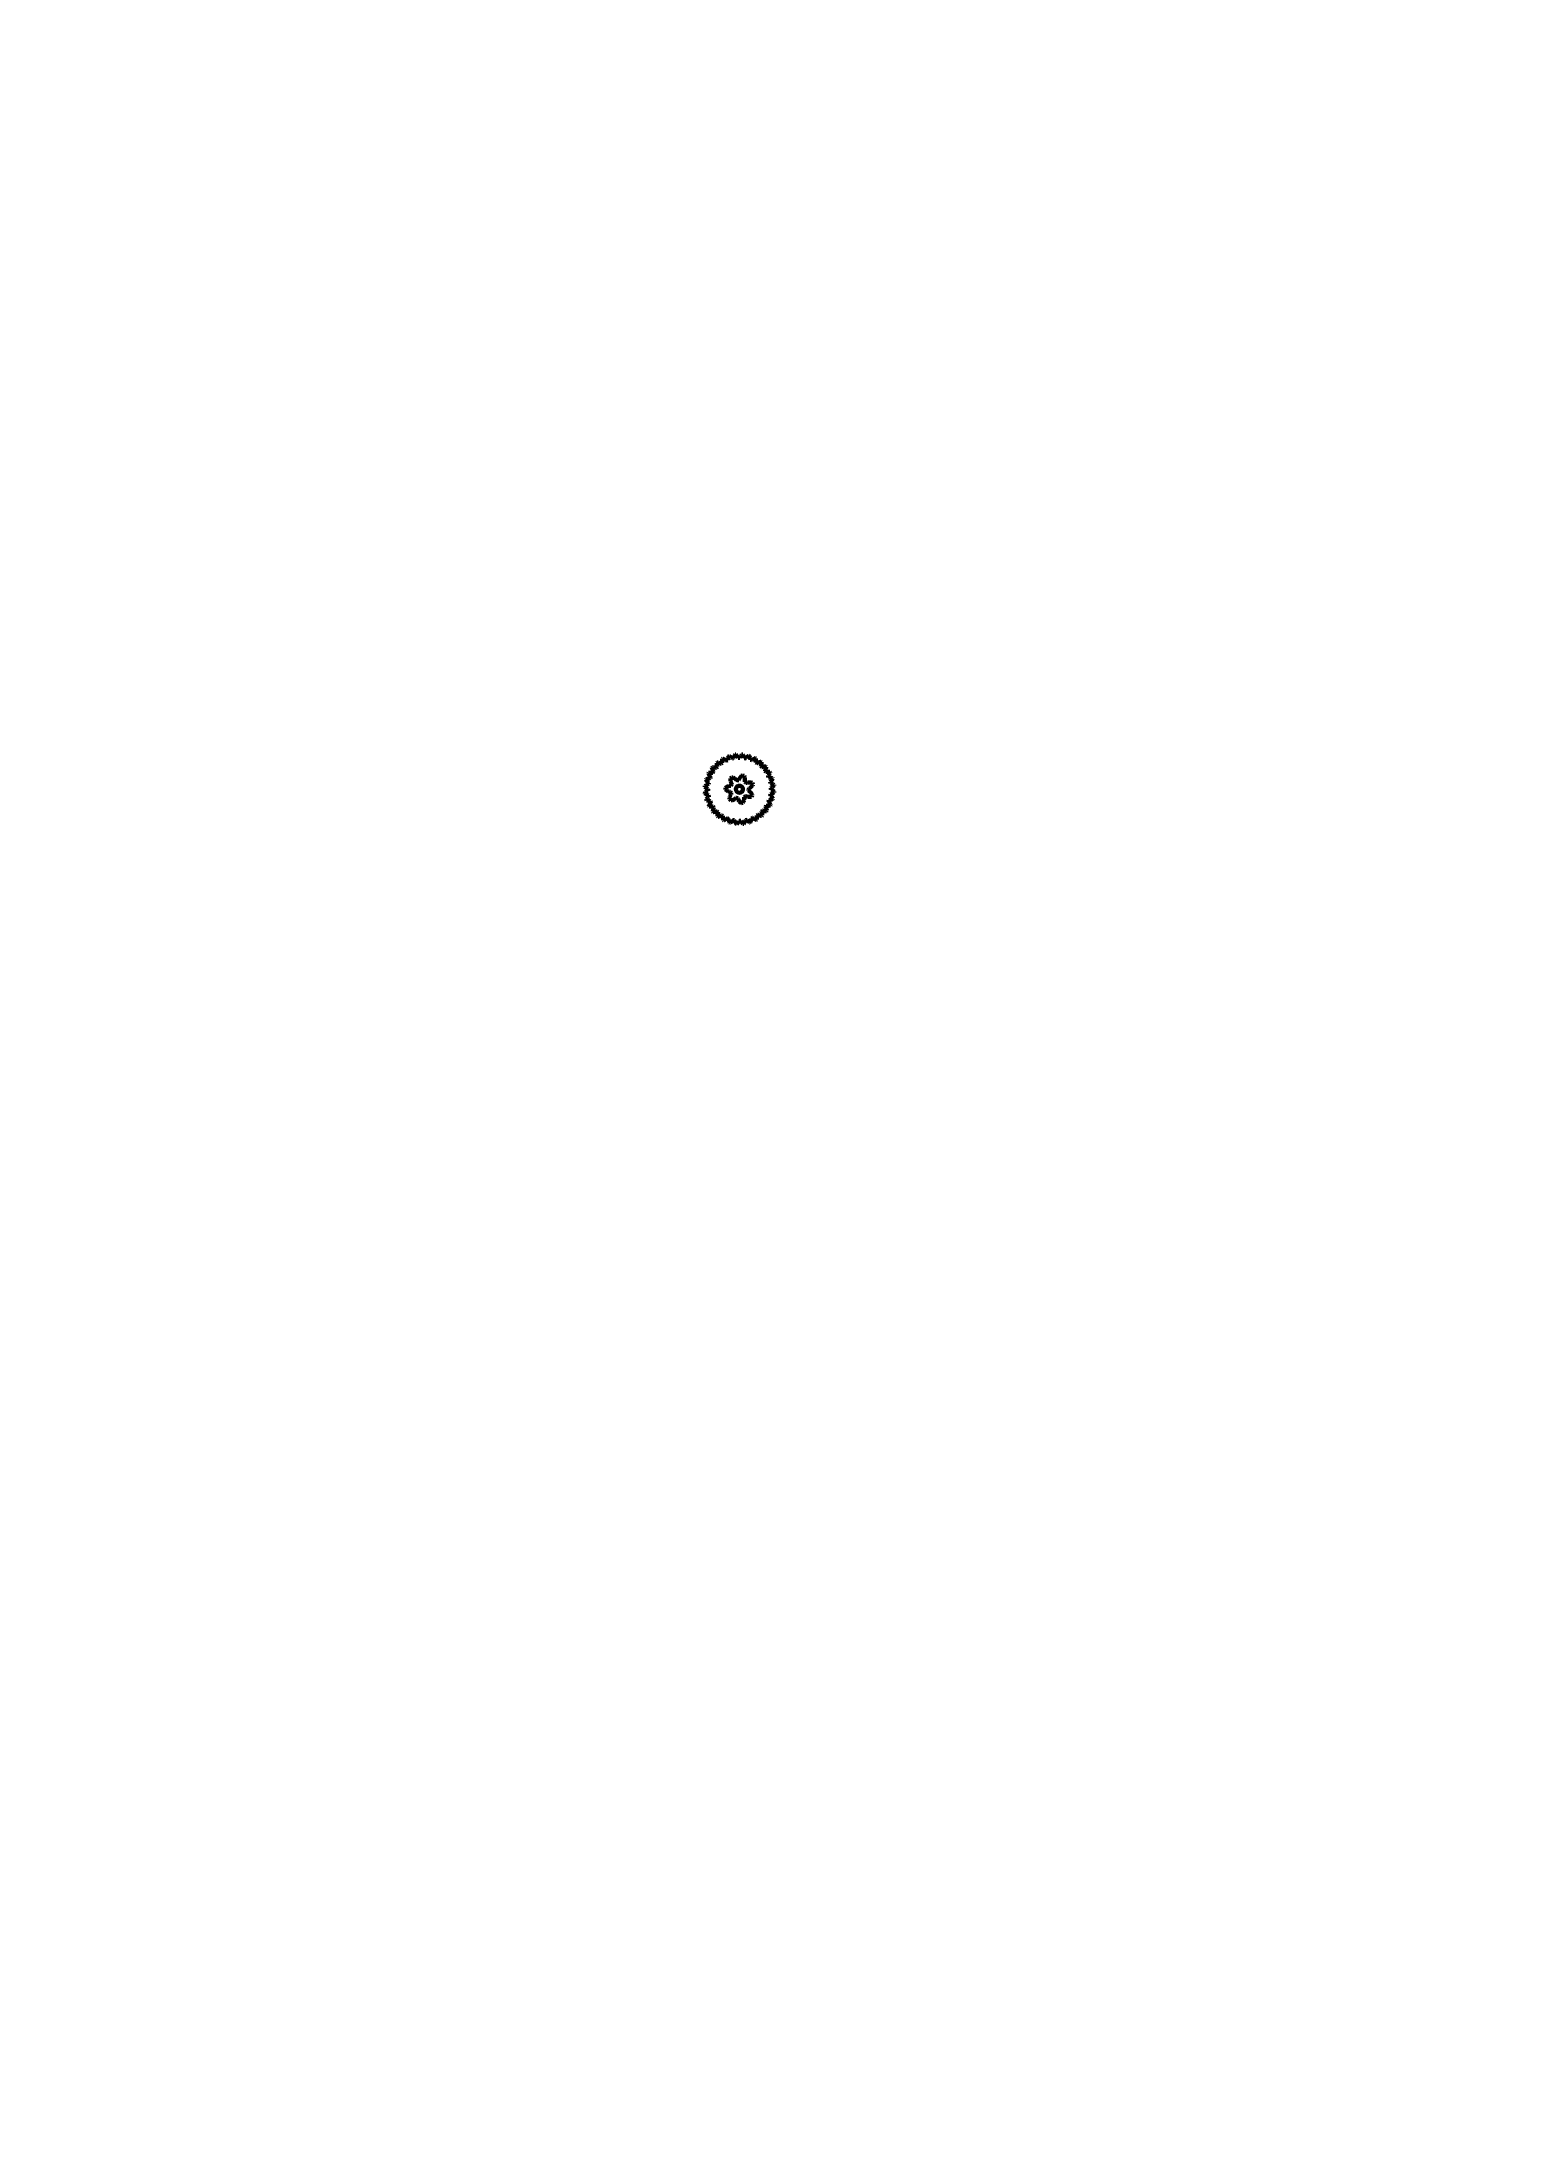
# Model space of a CAD drawing. Header units: millimetres. Extents: x 0 to 210, y 0 to 297.
import ezdxf

# ---------------------------------------------------------------- set-up
doc = ezdxf.new("R2010")
doc.units = ezdxf.units.MM
doc.linetypes.add('K5LT_BASIC', pattern=[0])
doc.layers.add('Системный слой', color=7, linetype='Continuous')

msp = doc.modelspace()

# ---------------------------------------------------------------- linework, layer by layer
at = {"layer": 'Системный слой', "color": 150, "linetype": 'K5LT_BASIC', "lineweight": 60}
for p, q in [((95.71, 193.43), (95.64, 193.34)), ((95.64, 193.34), (95.65, 193.3)), ((95.65, 193.3), (95.67, 193.24)), ((95.67, 193.24), (95.69, 193.19)), ((95.69, 193.19), (95.71, 193.13)), ((95.76, 193.43), (95.71, 193.43)), ((95.71, 193.13), (95.73, 193.08)), ((95.73, 193.08), (95.75, 193.02)), ((95.82, 193.42), (95.76, 193.43)), ((95.88, 193.42), (95.82, 193.42)), ((95.94, 193.41), (95.88, 193.42)), ((95.99, 193.41), (95.94, 193.41)), ((96.05, 193.4), (95.99, 193.41)), ((96.11, 193.39), (96.05, 193.4)), ((96.16, 193.37), (96.11, 193.39)), ((96.19, 193.37), (96.16, 193.37)), ((96.22, 193.36), (96.19, 193.37)), ((96.24, 193.35), (96.22, 193.36)), ((96.26, 193.35), (96.24, 193.35)), ((96.27, 193.35), (96.26, 193.35)), ((96.28, 193.34), (96.27, 193.35)), ((96.42, 193.48), (96.28, 193.34)), ((96.4, 194.12), (96.31, 194.05)), ((96.31, 194.05), (96.32, 194.01)), ((96.32, 194.01), (96.32, 193.95)), ((96.32, 193.95), (96.33, 193.89)), ((96.33, 193.89), (96.34, 193.83)), ((96.34, 193.83), (96.35, 193.77)), ((96.35, 193.77), (96.36, 193.71)), ((96.36, 193.71), (96.37, 193.66)), ((96.37, 193.66), (96.39, 193.6)), ((96.39, 193.6), (96.39, 193.58)), ((96.39, 193.58), (96.4, 193.55)), ((96.44, 194.11), (96.4, 194.12)), ((96.4, 193.55), (96.41, 193.52)), ((96.41, 193.52), (96.41, 193.51)), ((96.41, 193.51), (96.42, 193.5)), ((96.42, 193.5), (96.42, 193.48)), ((96.5, 194.1), (96.44, 194.11)), ((96.56, 194.08), (96.5, 194.1)), ((96.61, 194.06), (96.56, 194.08)), ((96.67, 194.04), (96.61, 194.06)), ((96.72, 194.02), (96.67, 194.04)), ((96.78, 194), (96.72, 194.02)), ((96.83, 193.98), (96.78, 194)), ((96.86, 193.97), (96.83, 193.98)), ((96.88, 193.96), (96.86, 193.97)), ((96.91, 193.95), (96.88, 193.96)), ((96.92, 193.94), (96.91, 193.95)), ((96.93, 193.93), (96.92, 193.94)), ((96.94, 193.93), (96.93, 193.93)), ((97.1, 194.04), (96.94, 193.93)), ((97.1, 194.45), (97.09, 194.39)), ((97.09, 194.39), (97.09, 194.33)), ((97.09, 194.33), (97.09, 194.28)), ((97.09, 194.28), (97.09, 194.22)), ((97.09, 194.22), (97.09, 194.16)), ((97.09, 194.16), (97.09, 194.13)), ((97.09, 194.13), (97.1, 194.11)), ((97.11, 194.57), (97.1, 194.51)), ((97.1, 194.51), (97.1, 194.45)), ((97.1, 194.11), (97.1, 194.08)), ((97.1, 194.08), (97.1, 194.06)), ((97.1, 194.06), (97.1, 194.05)), ((97.1, 194.05), (97.1, 194.04)), ((97.21, 194.67), (97.11, 194.62)), ((97.11, 194.62), (97.11, 194.57)), ((97.25, 194.65), (97.21, 194.67)), ((97.3, 194.62), (97.25, 194.65)), ((97.36, 194.6), (97.3, 194.62)), ((97.41, 194.57), (97.36, 194.6)), ((97.46, 194.54), (97.41, 194.57)), ((97.51, 194.51), (97.46, 194.54)), ((97.56, 194.48), (97.51, 194.51)), ((97.6, 194.45), (97.56, 194.48)), ((97.63, 194.43), (97.6, 194.45)), ((97.65, 194.41), (97.63, 194.43)), ((97.67, 194.4), (97.65, 194.41)), ((97.68, 194.39), (97.67, 194.4)), ((97.69, 194.38), (97.68, 194.39)), ((97.7, 194.37), (97.69, 194.38)), ((97.88, 194.45), (97.7, 194.37)), ((97.89, 194.49), (97.88, 194.48)), ((97.88, 194.48), (97.88, 194.46)), ((97.88, 194.46), (97.88, 194.45)), ((97.9, 194.57), (97.89, 194.54)), ((97.89, 194.54), (97.89, 194.52)), ((97.89, 194.52), (97.89, 194.49)), ((97.92, 194.68), (97.9, 194.63)), ((97.9, 194.63), (97.9, 194.57)), ((97.93, 194.74), (97.92, 194.68)), ((97.94, 194.8), (97.93, 194.74)), ((97.95, 194.86), (97.94, 194.8)), ((97.97, 194.91), (97.95, 194.86)), ((97.99, 194.97), (97.97, 194.91)), ((98, 195.01), (97.99, 194.97)), ((98.11, 195.05), (98, 195.01)), ((98.14, 195.02), (98.11, 195.05)), ((98.19, 194.98), (98.14, 195.02)), ((98.24, 194.95), (98.19, 194.98)), ((98.28, 194.91), (98.24, 194.95)), ((98.33, 194.87), (98.28, 194.91)), ((98.37, 194.83), (98.33, 194.87)), ((98.41, 194.79), (98.37, 194.83)), ((98.45, 194.75), (98.41, 194.79)), ((98.47, 194.73), (98.45, 194.75)), ((98.49, 194.71), (98.47, 194.73)), ((98.51, 194.69), (98.49, 194.71)), ((98.52, 194.68), (98.51, 194.69)), ((98.53, 194.67), (98.52, 194.68)), ((98.54, 194.66), (98.53, 194.67)), ((98.73, 194.7), (98.54, 194.66)), ((98.74, 194.74), (98.73, 194.72)), ((98.73, 194.72), (98.73, 194.71)), ((98.73, 194.71), (98.73, 194.7)), ((98.75, 194.76), (98.74, 194.74)), ((98.76, 194.82), (98.75, 194.79)), ((98.75, 194.79), (98.75, 194.76)), ((98.78, 194.87), (98.76, 194.82)), ((98.8, 194.92), (98.78, 194.87)), ((98.83, 194.98), (98.8, 194.92)), ((98.85, 195.03), (98.83, 194.98)), ((98.88, 195.08), (98.85, 195.03)), ((98.9, 195.14), (98.88, 195.08)), ((98.93, 195.19), (98.9, 195.14)), ((98.95, 195.23), (98.93, 195.19)), ((99.06, 195.24), (98.95, 195.23)), ((99.09, 195.21), (99.06, 195.24)), ((99.13, 195.16), (99.09, 195.21)), ((99.17, 195.12), (99.13, 195.16)), ((99.21, 195.07), (99.17, 195.12)), ((99.25, 195.03), (99.21, 195.07)), ((99.28, 194.98), (99.25, 195.03)), ((99.31, 194.93), (99.28, 194.98)), ((99.34, 194.88), (99.31, 194.93)), ((99.36, 194.86), (99.34, 194.88)), ((99.37, 194.84), (99.36, 194.86)), ((99.39, 194.81), (99.37, 194.84)), ((99.39, 194.8), (99.39, 194.81)), ((99.4, 194.79), (99.39, 194.8)), ((99.41, 194.78), (99.4, 194.79)), ((99.6, 194.78), (99.41, 194.78)), ((99.61, 194.79), (99.6, 194.78)), ((99.62, 194.82), (99.61, 194.8)), ((99.61, 194.8), (99.61, 194.79)), ((99.63, 194.84), (99.62, 194.82)), ((99.65, 194.86), (99.63, 194.84)), ((99.66, 194.89), (99.65, 194.86)), ((99.69, 194.94), (99.66, 194.89)), ((99.72, 194.99), (99.69, 194.94)), ((99.76, 195.03), (99.72, 194.99)), ((99.79, 195.08), (99.76, 195.03)), ((99.83, 195.13), (99.79, 195.08)), ((99.86, 195.18), (99.83, 195.13)), ((99.9, 195.22), (99.86, 195.18)), ((99.93, 195.26), (99.9, 195.22)), ((100.04, 195.25), (99.93, 195.26)), ((100.06, 195.21), (100.04, 195.25)), ((100.09, 195.16), (100.06, 195.21)), ((100.12, 195.1), (100.09, 195.16)), ((100.15, 195.05), (100.12, 195.1)), ((100.18, 195), (100.15, 195.05)), ((100.2, 194.95), (100.18, 195)), ((100.22, 194.89), (100.2, 194.95)), ((100.24, 194.84), (100.22, 194.89)), ((100.25, 194.81), (100.24, 194.84)), ((100.26, 194.79), (100.25, 194.81)), ((100.27, 194.76), (100.26, 194.79)), ((100.28, 194.75), (100.27, 194.76)), ((100.28, 194.74), (100.28, 194.75)), ((100.29, 194.72), (100.28, 194.74)), ((100.48, 194.69), (100.29, 194.72)), ((100.49, 194.7), (100.48, 194.69)), ((100.5, 194.72), (100.49, 194.71)), ((100.49, 194.71), (100.49, 194.7)), ((100.52, 194.74), (100.5, 194.72)), ((100.54, 194.76), (100.52, 194.74)), ((100.56, 194.78), (100.54, 194.76)), ((100.6, 194.82), (100.56, 194.78)), ((100.64, 194.87), (100.6, 194.82)), ((100.68, 194.91), (100.64, 194.87)), ((100.72, 194.95), (100.68, 194.91)), ((100.76, 194.99), (100.72, 194.95)), ((100.81, 195.03), (100.76, 194.99)), ((100.86, 195.06), (100.81, 195.03)), ((100.89, 195.09), (100.86, 195.06)), ((101, 195.06), (100.89, 195.09)), ((101.01, 195.02), (101, 195.06)), ((101.03, 194.96), (101.01, 195.02)), ((101.05, 194.9), (101.03, 194.96)), ((101.07, 194.85), (101.05, 194.9)), ((101.08, 194.79), (101.07, 194.85)), ((101.1, 194.73), (101.08, 194.79)), ((101.11, 194.68), (101.1, 194.73)), ((101.12, 194.62), (101.11, 194.68)), ((101.12, 194.6), (101.12, 194.62)), ((101.13, 194.57), (101.12, 194.6)), ((101.13, 194.54), (101.13, 194.57)), ((101.13, 194.53), (101.13, 194.54)), ((101.14, 194.51), (101.13, 194.53)), ((101.14, 194.5), (101.14, 194.51)), ((101.32, 194.43), (101.14, 194.5)), ((101.33, 194.44), (101.32, 194.43)), ((101.34, 194.45), (101.33, 194.44)), ((101.35, 194.45), (101.34, 194.45)), ((101.37, 194.47), (101.35, 194.45)), ((101.39, 194.49), (101.37, 194.47)), ((101.42, 194.51), (101.39, 194.49)), ((101.46, 194.54), (101.42, 194.51)), ((101.51, 194.57), (101.46, 194.54)), ((101.56, 194.6), (101.51, 194.57)), ((101.61, 194.63), (101.56, 194.6)), ((101.66, 194.66), (101.61, 194.63)), ((101.71, 194.69), (101.66, 194.66)), ((101.76, 194.72), (101.71, 194.69)), ((101.8, 194.74), (101.76, 194.72)), ((101.9, 194.69), (101.8, 194.74)), ((101.91, 194.65), (101.9, 194.69)), ((101.92, 194.59), (101.91, 194.65)), ((101.92, 194.53), (101.92, 194.59)), ((101.93, 194.47), (101.92, 194.53)), ((101.93, 194.41), (101.93, 194.47)), ((101.93, 194.35), (101.93, 194.41)), ((101.93, 194.3), (101.93, 194.35)), ((101.93, 194.24), (101.93, 194.3)), ((101.93, 194.21), (101.93, 194.24)), ((101.93, 194.18), (101.93, 194.21)), ((101.93, 194.15), (101.93, 194.18)), ((101.93, 194.14), (101.93, 194.15)), ((101.93, 194.13), (101.93, 194.14)), ((101.93, 194.11), (101.93, 194.13)), ((102.09, 194.01), (101.93, 194.11)), ((102.1, 194.01), (102.09, 194.01)), ((102.12, 194.02), (102.1, 194.01)), ((102.13, 194.03), (102.12, 194.02)), ((102.15, 194.04), (102.13, 194.03)), ((102.18, 194.05), (102.15, 194.04)), ((102.2, 194.07), (102.18, 194.05)), ((102.25, 194.09), (102.2, 194.07)), ((102.31, 194.11), (102.25, 194.09)), ((102.36, 194.13), (102.31, 194.11)), ((102.42, 194.15), (102.36, 194.13)), ((102.47, 194.17), (102.42, 194.15)), ((102.53, 194.19), (102.47, 194.17)), ((102.59, 194.21), (102.53, 194.19)), ((102.63, 194.22), (102.59, 194.21)), ((102.72, 194.15), (102.63, 194.22)), ((102.63, 193.59), (102.64, 193.61)), ((102.63, 193.58), (102.63, 193.59)), ((102.77, 193.45), (102.63, 193.58)), ((102.64, 193.62), (102.65, 193.65)), ((102.64, 193.61), (102.64, 193.62)), ((102.65, 193.67), (102.66, 193.7)), ((102.65, 193.65), (102.65, 193.67)), ((102.66, 193.7), (102.67, 193.76)), ((102.67, 193.76), (102.68, 193.81)), ((102.68, 193.81), (102.69, 193.87)), ((102.69, 193.87), (102.7, 193.93)), ((102.7, 193.99), (102.71, 194.05)), ((102.7, 193.93), (102.7, 193.99)), ((102.71, 194.11), (102.72, 194.15)), ((102.71, 194.05), (102.71, 194.11)), ((102.78, 193.45), (102.77, 193.45)), ((102.79, 193.45), (102.78, 193.45)), ((102.81, 193.46), (102.79, 193.45)), ((102.83, 193.47), (102.81, 193.46)), ((102.86, 193.47), (102.83, 193.47)), ((102.89, 193.48), (102.86, 193.47)), ((102.94, 193.49), (102.89, 193.48)), ((103, 193.51), (102.94, 193.49)), ((103.06, 193.52), (103, 193.51)), ((103.11, 193.53), (103.06, 193.52)), ((103.17, 193.53), (103.11, 193.53)), ((103.23, 193.54), (103.17, 193.53)), ((103.29, 193.55), (103.23, 193.54)), ((103.27, 193.04), (103.29, 193.09)), ((103.34, 193.55), (103.29, 193.55)), ((103.29, 193.09), (103.31, 193.14)), ((103.31, 193.14), (103.33, 193.19)), ((103.33, 193.19), (103.35, 193.25)), ((103.41, 193.47), (103.34, 193.55)), ((103.35, 193.25), (103.37, 193.31)), ((103.37, 193.31), (103.38, 193.36)), ((103.38, 193.36), (103.4, 193.42)), ((103.4, 193.42), (103.41, 193.47)), ((94.62, 190.76), (94.61, 190.64)), ((94.61, 190.64), (94.64, 190.62)), ((94.66, 190.78), (94.62, 190.76)), ((94.64, 190.62), (94.69, 190.58)), ((94.71, 190.81), (94.66, 190.78)), ((94.69, 190.58), (94.74, 190.54)), ((94.76, 190.84), (94.71, 190.81)), ((94.74, 190.54), (94.78, 190.5)), ((94.81, 190.86), (94.76, 190.84)), ((94.8, 191.71), (94.77, 191.61)), ((94.77, 191.61), (94.8, 191.57)), ((94.78, 190.5), (94.83, 190.47)), ((94.85, 191.73), (94.8, 191.71)), ((94.8, 191.57), (94.84, 191.52)), ((94.87, 190.89), (94.81, 190.86)), ((94.83, 190.47), (94.88, 190.44)), ((94.84, 191.52), (94.88, 191.48)), ((94.9, 191.75), (94.85, 191.73)), ((94.92, 190.91), (94.87, 190.89)), ((94.88, 191.48), (94.92, 191.44)), ((94.88, 190.44), (94.93, 190.41)), ((94.96, 191.77), (94.9, 191.75)), ((94.92, 191.44), (94.96, 191.39)), ((94.97, 190.94), (94.92, 190.91)), ((94.93, 190.41), (94.98, 190.38)), ((95.02, 191.78), (94.96, 191.77)), ((94.96, 191.39), (95, 191.35)), ((95.02, 190.96), (94.97, 190.94)), ((94.98, 190.38), (95, 190.36)), ((95, 191.35), (95.04, 191.31)), ((95, 190.36), (95.02, 190.35)), ((95.03, 190.09), (95.01, 190.07)), ((95.07, 191.8), (95.02, 191.78)), ((95.05, 190.97), (95.02, 190.96)), ((95.02, 190.35), (95.05, 190.34)), ((95.05, 190.1), (95.03, 190.09)), ((95.04, 191.31), (95.08, 191.27)), ((95.08, 190.98), (95.05, 190.97)), ((95.05, 190.34), (95.06, 190.33)), ((95.06, 190.11), (95.05, 190.1)), ((95.06, 190.33), (95.07, 190.32)), ((95.08, 190.12), (95.06, 190.11)), ((95.13, 191.81), (95.07, 191.8)), ((95.07, 190.32), (95.09, 190.32)), ((95.08, 191.27), (95.1, 191.25)), ((95.1, 190.99), (95.08, 190.98)), ((95.09, 190.12), (95.08, 190.12)), ((95.09, 190.32), (95.09, 190.12)), ((95.1, 191.25), (95.12, 191.24)), ((95.12, 190.99), (95.1, 190.99)), ((95.17, 192.62), (95.12, 192.52)), ((95.12, 192.52), (95.14, 192.48)), ((95.12, 191.24), (95.15, 191.22)), ((95.13, 191), (95.12, 190.99)), ((95.19, 191.82), (95.13, 191.81)), ((95.14, 191), (95.13, 191)), ((95.14, 192.48), (95.17, 192.42)), ((95.18, 191.19), (95.14, 191)), ((95.15, 191.22), (95.16, 191.21)), ((95.16, 191.21), (95.17, 191.2)), ((95.22, 192.62), (95.17, 192.62)), ((95.17, 192.42), (95.2, 192.37)), ((95.17, 191.2), (95.18, 191.19)), ((95.24, 191.83), (95.19, 191.82)), ((95.2, 192.37), (95.23, 192.32)), ((95.28, 192.63), (95.22, 192.62)), ((95.23, 192.32), (95.26, 192.27)), ((95.27, 191.84), (95.24, 191.83)), ((95.26, 192.27), (95.29, 192.22)), ((95.3, 191.84), (95.27, 191.84)), ((95.34, 192.64), (95.28, 192.63)), ((95.29, 192.22), (95.33, 192.18)), ((95.33, 191.85), (95.3, 191.84)), ((95.33, 192.18), (95.36, 192.13)), ((95.34, 191.85), (95.33, 191.85)), ((95.4, 192.64), (95.34, 192.64)), ((95.35, 191.85), (95.34, 191.85)), ((95.37, 191.85), (95.35, 191.85)), ((95.36, 192.13), (95.38, 192.11)), ((95.44, 192.03), (95.37, 191.85)), ((95.38, 192.11), (95.39, 192.09)), ((95.39, 192.09), (95.41, 192.06)), ((95.45, 192.65), (95.4, 192.64)), ((95.41, 192.06), (95.42, 192.05)), ((95.42, 192.05), (95.43, 192.04)), ((95.43, 192.04), (95.44, 192.03)), ((95.51, 192.65), (95.45, 192.65)), ((95.57, 192.65), (95.51, 192.65)), ((95.63, 192.65), (95.57, 192.65)), ((95.65, 192.65), (95.63, 192.65)), ((95.68, 192.65), (95.65, 192.65)), ((95.71, 192.65), (95.68, 192.65)), ((95.72, 192.65), (95.71, 192.65)), ((95.74, 192.64), (95.72, 192.65)), ((95.75, 192.64), (95.74, 192.64)), ((95.75, 193.02), (95.78, 192.97)), ((95.86, 192.81), (95.75, 192.64)), ((95.78, 192.97), (95.8, 192.92)), ((95.8, 192.92), (95.81, 192.89)), ((95.81, 192.89), (95.82, 192.87)), ((95.82, 192.87), (95.84, 192.84)), ((95.84, 192.84), (95.84, 192.83)), ((95.84, 192.83), (95.85, 192.82)), ((95.85, 192.82), (95.86, 192.81)), ((97.58, 190.5), (97.56, 190.25)), ((97.56, 190.25), (97.66, 190.16)), ((97.68, 190.58), (97.58, 190.5)), ((97.66, 190.16), (97.76, 190.09)), ((97.79, 190.65), (97.68, 190.58)), ((97.76, 190.09), (97.87, 190.03)), ((97.9, 190.7), (97.79, 190.65)), ((98.01, 190.73), (97.9, 190.7)), ((98.11, 190.75), (98.01, 190.73)), ((98.21, 190.75), (98.11, 190.75)), ((98.26, 190.76), (98.21, 190.75)), ((98.32, 190.78), (98.26, 190.76)), ((98.5, 191.98), (98.29, 191.84)), ((98.29, 191.84), (98.29, 191.7)), ((98.29, 191.7), (98.29, 191.58)), ((98.29, 191.58), (98.31, 191.46)), ((98.31, 191.46), (98.34, 191.35)), ((98.36, 190.8), (98.32, 190.78)), ((98.34, 191.35), (98.38, 191.25)), ((98.43, 190.9), (98.36, 190.8)), ((98.38, 191.25), (98.43, 191.16)), ((98.43, 191.16), (98.46, 191.12)), ((98.48, 191.02), (98.43, 190.9)), ((98.43, 190.9), (98.43, 190.9)), ((98.43, 190.9), (98.43, 190.9)), ((98.46, 191.12), (98.47, 191.06)), ((98.47, 191.06), (98.48, 191.02)), ((98.63, 191.95), (98.5, 191.98)), ((98.74, 191.91), (98.63, 191.95)), ((98.85, 191.85), (98.74, 191.91)), ((98.95, 191.79), (98.85, 191.85)), ((99.03, 191.72), (98.95, 191.79)), ((99.09, 191.64), (99.03, 191.72)), ((99.13, 191.61), (99.09, 191.64)), ((99.18, 191.57), (99.13, 191.61)), ((99.22, 191.56), (99.18, 191.57)), ((99.34, 191.56), (99.22, 191.56)), ((99.46, 191.6), (99.34, 191.56)), ((99.34, 191.56), (99.34, 191.56)), ((99.34, 191.56), (99.34, 191.56)), ((99.49, 191.63), (99.46, 191.6)), ((99.53, 191.68), (99.49, 191.63)), ((99.55, 191.73), (99.53, 191.68)), ((99.58, 191.82), (99.55, 191.73)), ((99.63, 191.92), (99.58, 191.82)), ((99.7, 192.01), (99.63, 191.92)), ((99.78, 192.09), (99.7, 192.01)), ((99.88, 192.18), (99.78, 192.09)), ((99.99, 192.25), (99.88, 192.18)), ((100.23, 192.19), (99.99, 192.25)), ((100.28, 192.07), (100.23, 192.19)), ((100.32, 191.95), (100.28, 192.07)), ((100.35, 191.83), (100.32, 191.95)), ((100.33, 191.51), (100.36, 191.61)), ((100.33, 191.46), (100.33, 191.51)), ((100.33, 191.4), (100.33, 191.46)), ((100.35, 191.36), (100.33, 191.4)), ((100.36, 191.72), (100.35, 191.83)), ((100.43, 191.26), (100.35, 191.36)), ((100.36, 191.61), (100.36, 191.72)), ((100.54, 191.19), (100.43, 191.26)), ((100.43, 191.26), (100.43, 191.26)), ((100.43, 191.26), (100.43, 191.26)), ((100.57, 191.19), (100.54, 191.19)), ((100.64, 191.19), (100.57, 191.19)), ((100.69, 191.2), (100.64, 191.19)), ((100.78, 191.24), (100.69, 191.2)), ((100.89, 191.26), (100.78, 191.24)), ((100.87, 190.23), (100.9, 190.35)), ((100.88, 190.1), (100.87, 190.23)), ((100.87, 190.23), (100.87, 190.23)), ((100.87, 190.23), (100.87, 190.23)), ((100.9, 190.07), (100.88, 190.1)), ((101, 191.26), (100.89, 191.26)), ((100.9, 190.35), (100.92, 190.39)), ((100.92, 190.39), (100.96, 190.43)), ((100.96, 190.43), (101.01, 190.45)), ((101.12, 191.25), (101, 191.26)), ((101.01, 190.45), (101.1, 190.5)), ((101.1, 190.5), (101.18, 190.56)), ((101.24, 191.23), (101.12, 191.25)), ((101.18, 190.56), (101.26, 190.64)), ((101.37, 191.19), (101.24, 191.23)), ((101.26, 190.64), (101.34, 190.73)), ((101.34, 190.73), (101.41, 190.84)), ((101.47, 190.96), (101.37, 191.19)), ((101.41, 190.84), (101.47, 190.96)), ((103.21, 192.92), (103.22, 192.93)), ((103.32, 192.76), (103.21, 192.92)), ((103.22, 192.95), (103.23, 192.96)), ((103.22, 192.93), (103.22, 192.95)), ((103.23, 192.96), (103.24, 192.98)), ((103.24, 192.98), (103.25, 193.01)), ((103.25, 193.01), (103.27, 193.04)), ((103.34, 192.76), (103.32, 192.76)), ((103.35, 192.76), (103.34, 192.76)), ((103.36, 192.77), (103.35, 192.76)), ((103.39, 192.77), (103.36, 192.77)), ((103.42, 192.77), (103.39, 192.77)), ((103.45, 192.77), (103.42, 192.77)), ((103.5, 192.77), (103.45, 192.77)), ((103.56, 192.78), (103.5, 192.77)), ((103.62, 192.77), (103.56, 192.78)), ((103.68, 192.77), (103.62, 192.77)), ((103.66, 192.17), (103.67, 192.18)), ((103.66, 192.16), (103.66, 192.17)), ((103.73, 191.98), (103.66, 192.16)), ((103.67, 192.18), (103.68, 192.19)), ((103.74, 192.77), (103.68, 192.77)), ((103.68, 192.19), (103.7, 192.22)), ((103.7, 192.22), (103.71, 192.24)), ((103.71, 192.24), (103.73, 192.26)), ((103.73, 192.26), (103.76, 192.31)), ((103.75, 191.98), (103.73, 191.98)), ((103.8, 192.77), (103.74, 192.77)), ((103.76, 191.98), (103.75, 191.98)), ((103.76, 192.31), (103.79, 192.36)), ((103.77, 191.98), (103.76, 191.98)), ((103.8, 191.98), (103.77, 191.98)), ((103.79, 192.36), (103.82, 192.41)), ((103.86, 192.76), (103.8, 192.77)), ((103.83, 191.97), (103.8, 191.98)), ((103.82, 192.41), (103.85, 192.46)), ((103.86, 191.97), (103.83, 191.97)), ((103.85, 192.46), (103.88, 192.51)), ((103.9, 192.75), (103.86, 192.76)), ((103.91, 191.96), (103.86, 191.97)), ((103.88, 192.51), (103.91, 192.56)), ((103.96, 192.66), (103.9, 192.75)), ((103.91, 192.56), (103.94, 192.62)), ((103.97, 191.95), (103.91, 191.96)), ((103.94, 192.62), (103.96, 192.66)), ((103.94, 191.33), (103.95, 191.34)), ((103.98, 191.14), (103.94, 191.33)), ((103.95, 191.34), (103.96, 191.35)), ((103.96, 191.35), (103.97, 191.36)), ((104.03, 191.94), (103.97, 191.95)), ((103.97, 191.36), (103.99, 191.38)), ((104, 191.14), (103.98, 191.14)), ((103.99, 191.38), (104.01, 191.39)), ((104.01, 191.13), (104, 191.14)), ((104.01, 191.39), (104.04, 191.41)), ((104.02, 191.13), (104.01, 191.13)), ((104.05, 191.12), (104.02, 191.13)), ((104.08, 191.92), (104.03, 191.94)), ((104.04, 191.41), (104.08, 191.45)), ((104.08, 191.11), (104.05, 191.12)), ((104.06, 190.26), (104.06, 190.46)), ((104.06, 190.46), (104.07, 190.46)), ((104.08, 190.26), (104.06, 190.26)), ((104.07, 190.46), (104.09, 190.47)), ((104.14, 191.91), (104.08, 191.92)), ((104.08, 191.45), (104.12, 191.49)), ((104.1, 191.1), (104.08, 191.11)), ((104.09, 190.25), (104.08, 190.26)), ((104.09, 190.47), (104.1, 190.48)), ((104.1, 190.24), (104.09, 190.25)), ((104.16, 191.08), (104.1, 191.1)), ((104.1, 190.48), (104.12, 190.49)), ((104.13, 190.23), (104.1, 190.24)), ((104.12, 191.49), (104.15, 191.54)), ((104.12, 190.49), (104.14, 190.51)), ((104.15, 190.22), (104.13, 190.23)), ((104.2, 191.89), (104.14, 191.91)), ((104.14, 190.51), (104.17, 190.52)), ((104.15, 191.54), (104.19, 191.58)), ((104.17, 190.2), (104.15, 190.22)), ((104.21, 191.06), (104.16, 191.08)), ((104.17, 190.52), (104.22, 190.55)), ((104.22, 190.17), (104.17, 190.2)), ((104.19, 191.58), (104.23, 191.63)), ((104.26, 191.88), (104.2, 191.89)), ((104.26, 191.04), (104.21, 191.06)), ((104.22, 190.55), (104.26, 190.59)), ((104.27, 190.14), (104.22, 190.17)), ((104.23, 191.63), (104.27, 191.67)), ((104.3, 191.86), (104.26, 191.88)), ((104.32, 191.01), (104.26, 191.04)), ((104.26, 190.59), (104.31, 190.62)), ((104.27, 191.67), (104.31, 191.72)), ((104.32, 190.11), (104.27, 190.14)), ((104.33, 191.76), (104.3, 191.86)), ((104.31, 191.72), (104.33, 191.76)), ((104.31, 190.62), (104.36, 190.66)), ((104.37, 190.99), (104.32, 191.01)), ((104.37, 190.08), (104.32, 190.11)), ((104.36, 190.66), (104.4, 190.69)), ((104.42, 190.96), (104.37, 190.99)), ((104.4, 190.69), (104.45, 190.73)), ((104.48, 190.93), (104.42, 190.96)), ((104.45, 190.73), (104.49, 190.77)), ((104.52, 190.91), (104.48, 190.93)), ((104.49, 190.77), (104.53, 190.8)), ((104.53, 190.8), (104.52, 190.91)), ((94.66, 189.81), (94.62, 189.78)), ((94.62, 189.78), (94.63, 189.67)), ((94.63, 189.67), (94.67, 189.65)), ((94.7, 189.85), (94.66, 189.81)), ((94.67, 189.65), (94.73, 189.62)), ((94.75, 189.89), (94.7, 189.85)), ((94.73, 189.62), (94.78, 189.59)), ((94.79, 189.92), (94.75, 189.89)), ((94.78, 189.59), (94.83, 189.57)), ((94.84, 189.96), (94.79, 189.92)), ((94.84, 188.86), (94.82, 188.82)), ((94.82, 188.82), (94.85, 188.72)), ((94.83, 189.57), (94.89, 189.54)), ((94.89, 189.99), (94.84, 189.96)), ((94.88, 188.91), (94.84, 188.86)), ((94.85, 188.72), (94.89, 188.7)), ((94.92, 188.95), (94.88, 188.91)), ((94.93, 190.03), (94.89, 189.99)), ((94.89, 189.54), (94.94, 189.52)), ((94.89, 188.7), (94.95, 188.69)), ((94.96, 189), (94.92, 188.95)), ((94.98, 190.06), (94.93, 190.03)), ((94.94, 189.52), (94.99, 189.5)), ((94.95, 188.69), (95.01, 188.67)), ((95, 189.04), (94.96, 189)), ((95.01, 190.07), (94.98, 190.06)), ((94.99, 189.5), (95.05, 189.48)), ((95.03, 189.09), (95, 189.04)), ((95.01, 188.67), (95.07, 188.66)), ((95.07, 189.13), (95.03, 189.09)), ((95.05, 189.48), (95.07, 189.47)), ((95.07, 189.47), (95.1, 189.46)), ((95.11, 189.17), (95.07, 189.13)), ((95.07, 188.66), (95.12, 188.64)), ((95.1, 189.46), (95.13, 189.45)), ((95.14, 189.19), (95.11, 189.17)), ((95.12, 188.64), (95.18, 188.63)), ((95.13, 189.45), (95.14, 189.45)), ((95.14, 189.45), (95.15, 189.44)), ((95.16, 189.2), (95.14, 189.19)), ((95.15, 189.44), (95.17, 189.44)), ((95.18, 189.22), (95.16, 189.2)), ((95.17, 189.44), (95.21, 189.25)), ((95.19, 189.23), (95.18, 189.22)), ((95.18, 188.63), (95.24, 188.62)), ((95.2, 189.24), (95.19, 189.23)), ((95.21, 187.96), (95.19, 187.92)), ((95.19, 187.92), (95.25, 187.83)), ((95.21, 189.25), (95.2, 189.24)), ((95.24, 188.02), (95.21, 187.96)), ((95.24, 188.62), (95.29, 188.61)), ((95.27, 188.07), (95.24, 188.02)), ((95.25, 187.83), (95.29, 187.82)), ((95.3, 188.12), (95.27, 188.07)), ((95.29, 188.61), (95.32, 188.61)), ((95.29, 187.82), (95.35, 187.81)), ((95.33, 188.17), (95.3, 188.12)), ((95.32, 188.61), (95.35, 188.6)), ((95.36, 188.22), (95.33, 188.17)), ((95.35, 188.6), (95.38, 188.6)), ((95.35, 187.81), (95.41, 187.81)), ((95.39, 188.27), (95.36, 188.22)), ((95.38, 188.6), (95.39, 188.6)), ((95.39, 188.6), (95.4, 188.6)), ((95.42, 188.32), (95.39, 188.27)), ((95.4, 188.6), (95.42, 188.6)), ((95.41, 187.81), (95.47, 187.81)), ((95.42, 188.6), (95.49, 188.42)), ((95.44, 188.34), (95.42, 188.32)), ((95.45, 188.36), (95.44, 188.34)), ((95.47, 188.39), (95.45, 188.36)), ((95.48, 188.4), (95.47, 188.39)), ((95.47, 187.81), (95.53, 187.81)), ((95.49, 188.41), (95.48, 188.4)), ((95.49, 188.42), (95.49, 188.41)), ((95.53, 187.81), (95.59, 187.8)), ((95.59, 187.8), (95.65, 187.81)), ((95.65, 187.81), (95.7, 187.81)), ((95.7, 187.81), (95.73, 187.81)), ((95.73, 187.81), (95.76, 187.81)), ((95.75, 187.16), (95.74, 187.11)), ((95.74, 187.11), (95.81, 187.03)), ((95.77, 187.22), (95.75, 187.16)), ((95.76, 187.81), (95.79, 187.81)), ((95.78, 187.27), (95.77, 187.22)), ((95.8, 187.33), (95.78, 187.27)), ((95.79, 187.81), (95.8, 187.82)), ((95.8, 187.82), (95.81, 187.82)), ((95.82, 187.39), (95.8, 187.33)), ((95.81, 187.82), (95.83, 187.82)), ((95.84, 187.44), (95.82, 187.39)), ((95.83, 187.82), (95.94, 187.66)), ((95.86, 187.49), (95.84, 187.44)), ((95.88, 187.55), (95.86, 187.49)), ((95.9, 187.57), (95.88, 187.55)), ((95.91, 187.6), (95.9, 187.57)), ((95.92, 187.62), (95.91, 187.6)), ((95.93, 187.63), (95.92, 187.62)), ((95.94, 187.66), (95.93, 187.65)), ((95.93, 187.65), (95.93, 187.63)), ((96.29, 187.11), (96.32, 187.11)), ((96.32, 187.11), (96.34, 187.12)), ((96.34, 187.12), (96.36, 187.13)), ((96.36, 187.13), (96.37, 187.13)), ((96.37, 187.13), (96.38, 187.13)), ((96.38, 187.13), (96.52, 187)), ((97.87, 190.03), (97.97, 189.98)), ((97.97, 189.98), (98.08, 189.95)), ((98.08, 189.95), (98.18, 189.94)), ((98.18, 189.11), (98.16, 188.99)), ((98.16, 188.99), (98.16, 188.86)), ((98.16, 188.86), (98.35, 188.69)), ((98.18, 189.94), (98.23, 189.93)), ((98.21, 189.23), (98.18, 189.11)), ((98.25, 189.34), (98.21, 189.23)), ((98.23, 189.93), (98.28, 189.91)), ((98.3, 189.43), (98.25, 189.34)), ((98.28, 189.91), (98.32, 189.88)), ((98.36, 189.51), (98.3, 189.43)), ((98.32, 189.88), (98.38, 189.78)), ((98.35, 188.69), (98.48, 188.71)), ((98.39, 189.56), (98.36, 189.51)), ((98.38, 189.78), (98.38, 189.77)), ((98.38, 189.78), (98.38, 189.78)), ((98.38, 189.77), (98.41, 189.65)), ((98.41, 189.61), (98.39, 189.56)), ((98.41, 189.65), (98.41, 189.61)), ((98.48, 188.71), (98.6, 188.75)), ((98.6, 188.75), (98.71, 188.79)), ((98.71, 188.79), (98.81, 188.84)), ((98.81, 188.84), (98.9, 188.91)), ((98.9, 188.91), (98.97, 188.98)), ((98.97, 188.98), (99.01, 189.01)), ((99.01, 189.01), (99.07, 189.04)), ((99.07, 189.04), (99.1, 189.05)), ((99.1, 189.05), (99.23, 189.03)), ((99.23, 189.03), (99.23, 189.03)), ((99.23, 189.03), (99.23, 189.03)), ((99.23, 189.03), (99.35, 188.98)), ((99.35, 188.98), (99.37, 188.95)), ((99.37, 188.95), (99.4, 188.9)), ((99.4, 188.9), (99.42, 188.85)), ((99.42, 188.85), (99.45, 188.76)), ((99.45, 188.76), (99.49, 188.66)), ((99.49, 188.66), (99.55, 188.56)), ((99.55, 188.56), (99.62, 188.46)), ((99.62, 188.46), (99.71, 188.37)), ((99.71, 188.37), (99.81, 188.29)), ((99.81, 188.29), (100.06, 188.33)), ((100.06, 188.33), (100.12, 188.45)), ((100.12, 188.45), (100.17, 188.56)), ((100.17, 188.56), (100.21, 188.68)), ((100.21, 188.68), (100.23, 188.79)), ((100.22, 189.05), (100.23, 189.11)), ((100.22, 189), (100.22, 189.05)), ((100.23, 188.9), (100.22, 189)), ((100.23, 189.11), (100.25, 189.15)), ((100.23, 188.79), (100.23, 188.9)), ((100.25, 189.15), (100.34, 189.23)), ((100.34, 189.24), (100.45, 189.29)), ((100.34, 189.23), (100.34, 189.24)), ((100.34, 189.24), (100.34, 189.24)), ((100.45, 189.29), (100.49, 189.3)), ((100.49, 189.3), (100.55, 189.29)), ((100.55, 189.29), (100.6, 189.27)), ((100.6, 189.27), (100.69, 189.23)), ((100.69, 189.23), (100.79, 189.2)), ((100.79, 189.2), (100.91, 189.19)), ((100.94, 190.02), (100.9, 190.07)), ((100.91, 189.19), (101.03, 189.19)), ((100.98, 189.99), (100.94, 190.02)), ((101.07, 189.94), (100.98, 189.99)), ((101.03, 189.19), (101.15, 189.2)), ((101.15, 189.87), (101.07, 189.94)), ((101.23, 189.78), (101.15, 189.87)), ((101.15, 189.2), (101.28, 189.22)), ((101.29, 189.68), (101.23, 189.78)), ((101.28, 189.22), (101.4, 189.45)), ((101.35, 189.57), (101.29, 189.68)), ((101.4, 189.45), (101.35, 189.57)), ((102.73, 187.1), (102.87, 187.24)), ((102.87, 187.24), (102.88, 187.23)), ((102.88, 187.23), (102.89, 187.23)), ((102.89, 187.23), (102.91, 187.23)), ((102.91, 187.23), (102.93, 187.22)), ((102.93, 187.22), (102.96, 187.21)), ((102.96, 187.21), (102.99, 187.21)), ((102.99, 187.21), (103.04, 187.19)), ((103.04, 187.19), (103.1, 187.18)), ((103.1, 187.18), (103.16, 187.18)), ((103.16, 187.18), (103.21, 187.17)), ((103.21, 187.17), (103.27, 187.16)), ((103.27, 187.16), (103.33, 187.16)), ((103.29, 187.77), (103.4, 187.94)), ((103.3, 187.76), (103.29, 187.77)), ((103.31, 187.75), (103.3, 187.76)), ((103.31, 187.74), (103.31, 187.75)), ((103.33, 187.71), (103.31, 187.74)), ((103.34, 187.69), (103.33, 187.71)), ((103.33, 187.16), (103.39, 187.15)), ((103.35, 187.66), (103.34, 187.69)), ((103.37, 187.61), (103.35, 187.66)), ((103.4, 187.56), (103.37, 187.61)), ((103.39, 187.15), (103.44, 187.15)), ((103.4, 187.94), (103.41, 187.94)), ((103.42, 187.5), (103.4, 187.56)), ((103.41, 187.94), (103.43, 187.94)), ((103.44, 187.45), (103.42, 187.5)), ((103.43, 187.94), (103.44, 187.93)), ((103.44, 187.93), (103.47, 187.93)), ((103.46, 187.39), (103.44, 187.45)), ((103.44, 187.15), (103.51, 187.24)), ((103.48, 187.34), (103.46, 187.39)), ((103.47, 187.93), (103.5, 187.93)), ((103.49, 187.28), (103.48, 187.34)), ((103.51, 187.24), (103.49, 187.28)), ((103.5, 187.93), (103.52, 187.93)), ((103.52, 187.93), (103.58, 187.93)), ((103.58, 187.93), (103.64, 187.93)), ((103.64, 187.93), (103.7, 187.93)), ((103.7, 187.93), (103.75, 187.94)), ((103.71, 188.55), (103.78, 188.73)), ((103.72, 188.54), (103.71, 188.55)), ((103.73, 188.53), (103.72, 188.54)), ((103.74, 188.52), (103.73, 188.53)), ((103.76, 188.49), (103.74, 188.52)), ((103.75, 187.94), (103.81, 187.94)), ((103.77, 188.47), (103.76, 188.49)), ((103.79, 188.45), (103.77, 188.47)), ((103.78, 188.73), (103.8, 188.73)), ((103.82, 188.4), (103.79, 188.45)), ((103.8, 188.73), (103.81, 188.73)), ((103.81, 188.73), (103.82, 188.73)), ((103.81, 187.94), (103.87, 187.95)), ((103.82, 188.73), (103.85, 188.74)), ((103.86, 188.36), (103.82, 188.4)), ((103.85, 188.74), (103.88, 188.74)), ((103.89, 188.31), (103.86, 188.36)), ((103.87, 187.95), (103.93, 187.96)), ((103.88, 188.74), (103.91, 188.75)), ((103.92, 188.26), (103.89, 188.31)), ((103.91, 188.75), (103.96, 188.76)), ((103.95, 188.21), (103.92, 188.26)), ((103.93, 187.96), (103.98, 187.96)), ((103.98, 188.16), (103.95, 188.21)), ((103.96, 188.76), (104.02, 188.77)), ((103.97, 189.39), (104.01, 189.58)), ((103.98, 189.38), (103.97, 189.39)), ((103.99, 189.37), (103.98, 189.38)), ((104.01, 188.1), (103.98, 188.16)), ((103.98, 187.96), (104.03, 188.06)), ((104, 189.36), (103.99, 189.37)), ((104.03, 189.34), (104, 189.36)), ((104.01, 189.58), (104.02, 189.58)), ((104.03, 188.06), (104.01, 188.1)), ((104.02, 189.58), (104.03, 189.59)), ((104.02, 188.77), (104.08, 188.78)), ((104.03, 189.59), (104.05, 189.59)), ((104.05, 189.33), (104.03, 189.34)), ((104.05, 189.59), (104.07, 189.6)), ((104.07, 189.31), (104.05, 189.33)), ((104.07, 189.6), (104.1, 189.61)), ((104.11, 189.27), (104.07, 189.31)), ((104.08, 188.78), (104.13, 188.8)), ((104.1, 189.61), (104.13, 189.62)), ((104.15, 189.23), (104.11, 189.27)), ((104.13, 189.62), (104.18, 189.64)), ((104.13, 188.8), (104.19, 188.81)), ((104.19, 189.19), (104.15, 189.23)), ((104.18, 189.64), (104.23, 189.67)), ((104.23, 189.14), (104.19, 189.19)), ((104.19, 188.81), (104.25, 188.83)), ((104.23, 189.67), (104.28, 189.69)), ((104.27, 189.1), (104.23, 189.14)), ((104.25, 188.83), (104.3, 188.85)), ((104.31, 189.06), (104.27, 189.1)), ((104.28, 189.69), (104.34, 189.72)), ((104.3, 188.85), (104.35, 188.87)), ((104.35, 189.01), (104.31, 189.06)), ((104.34, 189.72), (104.39, 189.74)), ((104.38, 188.97), (104.35, 189.01)), ((104.35, 188.87), (104.38, 188.97)), ((104.41, 190.04), (104.37, 190.08)), ((104.39, 189.74), (104.44, 189.77)), ((104.46, 190), (104.41, 190.04)), ((104.44, 189.77), (104.49, 189.8)), ((104.51, 189.96), (104.46, 190)), ((104.49, 189.8), (104.53, 189.82)), ((104.54, 189.94), (104.51, 189.96)), ((104.53, 189.82), (104.54, 189.94)), ((95.81, 187.03), (95.86, 187.03)), ((95.86, 187.03), (95.92, 187.04)), ((95.92, 187.04), (95.98, 187.05)), ((95.98, 187.05), (96.04, 187.05)), ((96.04, 187.05), (96.09, 187.06)), ((96.09, 187.06), (96.15, 187.08)), ((96.15, 187.08), (96.21, 187.09)), ((96.21, 187.09), (96.26, 187.1)), ((96.26, 187.1), (96.29, 187.11)), ((96.44, 186.47), (96.43, 186.43)), ((96.43, 186.43), (96.52, 186.36)), ((96.45, 186.59), (96.44, 186.53)), ((96.44, 186.53), (96.44, 186.47)), ((96.46, 186.71), (96.45, 186.65)), ((96.45, 186.65), (96.45, 186.59)), ((96.47, 186.77), (96.46, 186.71)), ((96.48, 186.82), (96.47, 186.77)), ((96.49, 186.88), (96.48, 186.82)), ((96.5, 186.91), (96.49, 186.88)), ((96.51, 186.96), (96.5, 186.93)), ((96.5, 186.93), (96.5, 186.91)), ((96.52, 186.99), (96.51, 186.97)), ((96.51, 186.97), (96.51, 186.96)), ((96.52, 187), (96.52, 186.99)), ((96.52, 186.36), (96.56, 186.37)), ((96.56, 186.37), (96.62, 186.39)), ((96.62, 186.39), (96.68, 186.41)), ((96.68, 186.41), (96.73, 186.43)), ((96.73, 186.43), (96.79, 186.45)), ((96.79, 186.45), (96.84, 186.47)), ((96.84, 186.47), (96.9, 186.49)), ((96.9, 186.49), (96.95, 186.52)), ((96.95, 186.52), (96.97, 186.53)), ((96.97, 186.53), (97, 186.54)), ((97, 186.54), (97.02, 186.55)), ((97.02, 186.55), (97.03, 186.56)), ((97.03, 186.56), (97.05, 186.57)), ((97.05, 186.57), (97.06, 186.57)), ((97.06, 186.57), (97.22, 186.47)), ((97.22, 186.47), (97.22, 186.45)), ((97.22, 186.45), (97.22, 186.44)), ((97.22, 186.44), (97.22, 186.43)), ((97.22, 186.43), (97.22, 186.4)), ((97.22, 186.4), (97.22, 186.37)), ((97.22, 186.37), (97.22, 186.34)), ((97.22, 186.34), (97.22, 186.29)), ((97.22, 186.29), (97.22, 186.23)), ((97.22, 186.23), (97.22, 186.17)), ((97.22, 186.17), (97.22, 186.11)), ((97.22, 186.11), (97.23, 186.05)), ((97.23, 186.05), (97.23, 185.99)), ((97.23, 185.99), (97.24, 185.93)), ((97.24, 185.93), (97.25, 185.89)), ((97.25, 185.89), (97.35, 185.84)), ((97.35, 185.84), (97.39, 185.86)), ((97.39, 185.86), (97.44, 185.89)), ((97.44, 185.89), (97.49, 185.92)), ((97.49, 185.92), (97.54, 185.95)), ((97.54, 185.95), (97.59, 185.98)), ((97.59, 185.98), (97.64, 186.01)), ((97.64, 186.01), (97.69, 186.04)), ((97.69, 186.04), (97.73, 186.08)), ((97.73, 186.08), (97.76, 186.09)), ((97.76, 186.09), (97.78, 186.11)), ((97.78, 186.11), (97.8, 186.13)), ((97.8, 186.13), (97.81, 186.14)), ((97.81, 186.14), (97.82, 186.14)), ((97.82, 186.14), (97.83, 186.15)), ((97.83, 186.15), (98.01, 186.08)), ((98.01, 186.08), (98.01, 186.07)), ((98.01, 186.07), (98.02, 186.05)), ((98.02, 186.05), (98.02, 186.04)), ((98.02, 186.04), (98.02, 186.01)), ((98.02, 186.01), (98.03, 185.99)), ((98.03, 185.99), (98.03, 185.96)), ((98.03, 185.96), (98.04, 185.9)), ((98.04, 185.9), (98.05, 185.85)), ((98.05, 185.85), (98.07, 185.79)), ((98.07, 185.79), (98.08, 185.73)), ((98.08, 185.73), (98.1, 185.68)), ((98.1, 185.68), (98.12, 185.62)), ((98.12, 185.62), (98.14, 185.56)), ((98.14, 185.56), (98.15, 185.52)), ((98.15, 185.52), (98.26, 185.49)), ((98.26, 185.49), (98.29, 185.52)), ((98.29, 185.52), (98.34, 185.55)), ((98.34, 185.55), (98.39, 185.59)), ((98.39, 185.59), (98.43, 185.63)), ((98.43, 185.63), (98.47, 185.67)), ((98.47, 185.67), (98.51, 185.71)), ((98.51, 185.71), (98.55, 185.76)), ((98.55, 185.76), (98.59, 185.8)), ((98.59, 185.8), (98.61, 185.82)), ((98.61, 185.82), (98.63, 185.84)), ((98.63, 185.84), (98.65, 185.86)), ((98.65, 185.86), (98.66, 185.87)), ((98.66, 185.88), (98.67, 185.89)), ((98.66, 185.87), (98.66, 185.88)), ((98.67, 185.89), (98.86, 185.86)), ((98.86, 185.86), (98.87, 185.84)), ((98.87, 185.84), (98.87, 185.83)), ((98.87, 185.83), (98.88, 185.82)), ((98.88, 185.82), (98.89, 185.79)), ((98.89, 185.79), (98.9, 185.77)), ((98.9, 185.77), (98.91, 185.74)), ((98.91, 185.74), (98.93, 185.69)), ((98.93, 185.69), (98.95, 185.63)), ((98.95, 185.63), (98.97, 185.58)), ((98.97, 185.58), (99, 185.53)), ((99, 185.53), (99.03, 185.48)), ((99.03, 185.48), (99.06, 185.42)), ((99.06, 185.42), (99.09, 185.37)), ((99.09, 185.37), (99.11, 185.33)), ((99.11, 185.33), (99.22, 185.32)), ((99.22, 185.32), (99.25, 185.36)), ((99.25, 185.36), (99.29, 185.41)), ((99.29, 185.41), (99.32, 185.45)), ((99.32, 185.45), (99.36, 185.5)), ((99.36, 185.5), (99.39, 185.55)), ((99.39, 185.55), (99.43, 185.59)), ((99.43, 185.59), (99.46, 185.64)), ((99.46, 185.64), (99.49, 185.69)), ((99.49, 185.69), (99.5, 185.72)), ((99.5, 185.72), (99.52, 185.74)), ((99.52, 185.74), (99.53, 185.76)), ((99.53, 185.76), (99.54, 185.78)), ((99.54, 185.79), (99.55, 185.8)), ((99.54, 185.78), (99.54, 185.79)), ((99.55, 185.8), (99.74, 185.8)), ((99.74, 185.8), (99.75, 185.79)), ((99.75, 185.79), (99.76, 185.78)), ((99.76, 185.78), (99.76, 185.77)), ((99.76, 185.77), (99.78, 185.74)), ((99.78, 185.74), (99.79, 185.72)), ((99.79, 185.72), (99.81, 185.7)), ((99.81, 185.7), (99.84, 185.65)), ((99.84, 185.65), (99.87, 185.6)), ((99.87, 185.6), (99.9, 185.56)), ((99.9, 185.56), (99.94, 185.51)), ((99.94, 185.51), (99.98, 185.46)), ((99.98, 185.46), (100.02, 185.42)), ((100.02, 185.42), (100.05, 185.37)), ((100.05, 185.37), (100.09, 185.34)), ((100.09, 185.34), (100.2, 185.35)), ((100.2, 185.35), (100.22, 185.39)), ((100.22, 185.39), (100.25, 185.44)), ((100.25, 185.44), (100.27, 185.5)), ((100.27, 185.5), (100.3, 185.55)), ((100.3, 185.55), (100.32, 185.6)), ((100.32, 185.6), (100.35, 185.66)), ((100.35, 185.66), (100.37, 185.71)), ((100.37, 185.71), (100.39, 185.76)), ((100.39, 185.76), (100.4, 185.79)), ((100.4, 185.82), (100.41, 185.84)), ((100.4, 185.79), (100.4, 185.82)), ((100.41, 185.84), (100.42, 185.86)), ((100.42, 185.88), (100.61, 185.92)), ((100.42, 185.87), (100.42, 185.88)), ((100.42, 185.86), (100.42, 185.87)), ((100.61, 185.92), (100.62, 185.91)), ((100.62, 185.91), (100.63, 185.9)), ((100.63, 185.9), (100.64, 185.89)), ((100.64, 185.89), (100.66, 185.87)), ((100.66, 185.87), (100.68, 185.85)), ((100.68, 185.85), (100.7, 185.83)), ((100.7, 185.83), (100.74, 185.79)), ((100.74, 185.79), (100.78, 185.75)), ((100.78, 185.75), (100.82, 185.71)), ((100.82, 185.71), (100.87, 185.67)), ((100.87, 185.67), (100.91, 185.63)), ((100.91, 185.63), (100.96, 185.6)), ((100.96, 185.6), (101.01, 185.56)), ((101.01, 185.56), (101.04, 185.53)), ((101.04, 185.53), (101.15, 185.57)), ((101.15, 185.57), (101.16, 185.61)), ((101.16, 185.61), (101.18, 185.67)), ((101.18, 185.67), (101.2, 185.72)), ((101.2, 185.72), (101.21, 185.78)), ((101.21, 185.78), (101.22, 185.84)), ((101.22, 185.84), (101.23, 185.9)), ((101.23, 185.9), (101.24, 185.95)), ((101.24, 185.95), (101.25, 186.01)), ((101.25, 186.01), (101.26, 186.04)), ((101.26, 186.09), (101.27, 186.11)), ((101.26, 186.06), (101.26, 186.09)), ((101.26, 186.04), (101.26, 186.06)), ((101.27, 186.13), (101.45, 186.21)), ((101.27, 186.12), (101.27, 186.13)), ((101.27, 186.11), (101.27, 186.12)), ((101.45, 186.21), (101.46, 186.2)), ((101.46, 186.2), (101.47, 186.19)), ((101.47, 186.19), (101.48, 186.18)), ((101.48, 186.18), (101.5, 186.17)), ((101.5, 186.17), (101.52, 186.15)), ((101.52, 186.15), (101.55, 186.13)), ((101.55, 186.13), (101.59, 186.1)), ((101.59, 186.1), (101.64, 186.07)), ((101.64, 186.07), (101.69, 186.04)), ((101.69, 186.04), (101.74, 186.01)), ((101.74, 186.01), (101.79, 185.98)), ((101.79, 185.98), (101.85, 185.96)), ((101.85, 185.96), (101.9, 185.93)), ((101.9, 185.93), (101.94, 185.91)), ((101.94, 185.91), (102.04, 185.96)), ((102.04, 186.01), (102.05, 186.07)), ((102.04, 185.96), (102.04, 186.01)), ((102.05, 186.54), (102.21, 186.65)), ((102.05, 186.53), (102.05, 186.54)), ((102.05, 186.52), (102.05, 186.53)), ((102.05, 186.5), (102.05, 186.52)), ((102.05, 186.47), (102.05, 186.5)), ((102.06, 186.45), (102.05, 186.47)), ((102.05, 186.13), (102.06, 186.19)), ((102.05, 186.07), (102.05, 186.13)), ((102.06, 186.42), (102.06, 186.45)), ((102.06, 186.36), (102.06, 186.42)), ((102.06, 186.3), (102.06, 186.36)), ((102.06, 186.25), (102.06, 186.3)), ((102.06, 186.19), (102.06, 186.25)), ((102.21, 186.65), (102.22, 186.65)), ((102.22, 186.65), (102.23, 186.64)), ((102.23, 186.64), (102.24, 186.63)), ((102.24, 186.63), (102.27, 186.62)), ((102.27, 186.62), (102.29, 186.61)), ((102.29, 186.61), (102.32, 186.6)), ((102.32, 186.6), (102.37, 186.58)), ((102.37, 186.58), (102.43, 186.56)), ((102.43, 186.56), (102.48, 186.54)), ((102.48, 186.54), (102.54, 186.52)), ((102.54, 186.52), (102.59, 186.5)), ((102.59, 186.5), (102.65, 186.48)), ((102.65, 186.48), (102.71, 186.47)), ((102.71, 186.47), (102.75, 186.46)), ((102.73, 187.08), (102.73, 187.1)), ((102.74, 187.07), (102.73, 187.08)), ((102.74, 187.06), (102.74, 187.07)), ((102.75, 187.03), (102.74, 187.06)), ((102.76, 187), (102.75, 187.03)), ((102.75, 186.46), (102.84, 186.53)), ((102.76, 186.98), (102.76, 187)), ((102.78, 186.92), (102.76, 186.98)), ((102.79, 186.87), (102.78, 186.92)), ((102.8, 186.81), (102.79, 186.87)), ((102.81, 186.75), (102.8, 186.81)), ((102.82, 186.69), (102.81, 186.75)), ((102.83, 186.63), (102.82, 186.69)), ((102.83, 186.57), (102.83, 186.63)), ((102.84, 186.53), (102.83, 186.57))]:
    msp.add_line(p, q, dxfattribs=at)
msp.add_circle((99.57, 190.29), 0.5, dxfattribs=at)

doc.saveas('drawing.dxf')
